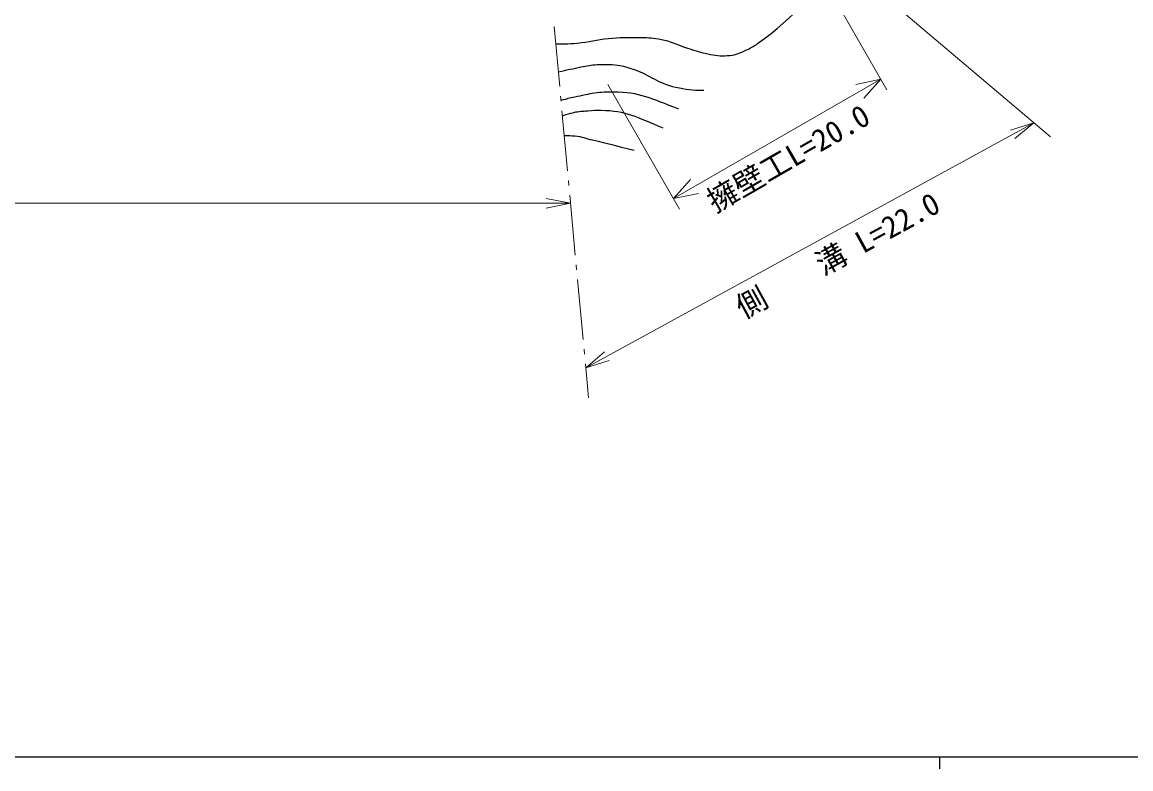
# Model space of a CAD drawing. Units: millimetres, scale not verified. Extents: x 40000 to 680000, y 20000 to 380000.
# Drawn here: x 292200 to 383823, y 204000 to 265716 of the extents above; entities that cross this region are included whole.
import ezdxf
from ezdxf.enums import TextEntityAlignment as Align

# ---------------------------------------------------------------- set-up
doc = ezdxf.new("R2010")
doc.units = ezdxf.units.MM
doc.header["$LTSCALE"] = 1000
for name, color, linetype, lineweight in [('M-BGD', 7, 'Continuous', 25), ('M-BMK-HTXT', 7, 'Continuous', 13), ('M-STR-HTXT', 7, 'Continuous', 13), ('M-TTL-BAND', 7, 'Continuous', 25)]:
    doc.layers.add(name, color=color, linetype=linetype, lineweight=lineweight)
doc.styles.add('ＭＳ ゴシック', font='')
doc.styles.get('ＭＳ ゴシック').set_extended_font_data('MS Gothic')

msp = doc.modelspace()

# ---------------------------------------------------------------- linework, layer by layer
at = {"layer": 'M-BGD'}
for points, knots in [([(336294, 263929), (336649, 263923), (336745, 263923), (337035, 263930), (337437, 263939), (337663, 263949), (338063, 263988), (339079, 264088), (339632, 264272), (340649, 264369), (341622, 264462), (342172, 264468), (343149, 264454), (343797, 264444), (344163, 264431), (344802, 264326), (345882, 264150), (346420, 263780), (347472, 263478), (348098, 263299), (348442, 263168), (349083, 263054), (349703, 262945), (350068, 262897), (350694, 262969), (351229, 263032), (351520, 263164), (352008, 263393), (352403, 263579), (352626, 263691), (352982, 263944), (356172, 266205), (357380, 268290), (360782, 270216), (362341, 271099), (362957, 271454), (364893, 272250)], [0, 0, 0, 0, 1, 1, 1, 2, 2, 2, 3, 3, 3, 4, 4, 4, 5, 5, 5, 6, 6, 6, 7, 7, 7, 8, 8, 8, 9, 9, 9, 10, 10, 10, 11, 11, 11, 12, 12, 12, 12]), ([(336508, 261618), (336974, 261716), (337091, 261741), (337464, 261819), (337823, 261894), (338021, 261948), (338382, 262011), (338901, 262103), (339190, 262177), (339716, 262208), (340377, 262246), (340753, 262236), (341411, 262165), (341922, 262110), (342194, 261985), (342683, 261826), (344101, 261364), (344740, 260644), (346201, 260342), (347098, 260157), (347483, 260105), (348532, 260088)], [0, 0, 0, 0, 1, 1, 1, 2, 2, 2, 3, 3, 3, 4, 4, 4, 5, 5, 5, 6, 6, 6, 7, 7, 7, 7]), ([(336726, 259273), (337274, 259408), (337417, 259445), (337863, 259543), (338211, 259619), (338407, 259657), (338757, 259729), (339048, 259788), (339208, 259844), (339504, 259877), (340113, 259945), (340459, 259962), (341072, 259961), (343244, 259960), (344130, 259415), (346455, 258562)], [0, 0, 0, 0, 1, 1, 1, 2, 2, 2, 3, 3, 3, 4, 4, 4, 5, 5, 5, 5]), ([(336845, 257985), (337282, 258137), (337422, 258181), (337804, 258261), (338246, 258355), (338503, 258353), (338953, 258393), (339382, 258431), (339624, 258439), (340055, 258436), (342119, 258421), (342955, 257855), (345141, 256994)], [0, 0, 0, 0, 1, 1, 1, 2, 2, 2, 3, 3, 3, 4, 4, 4, 4]), ([(336998, 256337), (337404, 256351), (337539, 256343), (337884, 256311), (338463, 256258), (338768, 256110), (339334, 255977), (340679, 255662), (341104, 255549), (342767, 255129)], [0, 0, 0, 0, 1, 1, 1, 2, 2, 2, 3, 3, 3, 3])]:
    msp.add_open_spline(points, degree=3, knots=knots, dxfattribs=at)
at = {"layer": 'M-BMK-HTXT'}
for p, q in [((336161, 265368), (336622, 260390)), ((336696, 259593), (336733, 259195)), ((336807, 258398), (337268, 253419)), ((337342, 252623), (337379, 252224)), ((337452, 251428), (337914, 246449)), ((337987, 245653), (338024, 245254)), ((338098, 244458), (338559, 239479)), ((338633, 238682), (338670, 238284)), ((338744, 237488), (339005, 234665))]:
    msp.add_line(p, q, dxfattribs=at)
at = {"layer": 'M-STR-HTXT'}
for p, q in [((357739, 270422), (363662, 260130)), ((359754, 270988), (377176, 256249)), ((340605, 260561), (346528, 250269)), ((346029, 251136), (363163, 260996)), ((363163, 260996), (361097, 260577)), ((363163, 260996), (361763, 259421)), ((338775, 237151), (375814, 257401)), ((375814, 257401), (373867, 256792)), ((375814, 257401), (374251, 256091)), ((346029, 251136), (347430, 252711)), ((337515, 250747), (335515, 251147)), ((346029, 251136), (348095, 251556)), ((174633, 250747), (337515, 250747)), ((337515, 250747), (335515, 250347)), ((338775, 237151), (340338, 238461)), ((338775, 237151), (340722, 237759))]:
    msp.add_line(p, q, dxfattribs=at)
at = {"layer": 'M-TTL-BAND'}
for p, q in [((40000, 205000), (579000, 205000)), ((368000, 205000), (368000, 204000))]:
    msp.add_line(p, q, dxfattribs=at)

# ---------------------------------------------------------------- texts
at = {"layer": 'M-STR-HTXT', "style": 'ＭＳ ゴシック'}
for s, rotation, p in [('擁壁工L=20.0', 29.92, (356242, 253206)), ('側\u3000\u3000溝 L=22.0', 28.667, (360296, 245156))]:
    msp.add_text(s, height=1833, rotation=rotation, dxfattribs=at).set_placement(p, align=Align.BOTTOM_CENTER)

doc.saveas('drawing.dxf')
